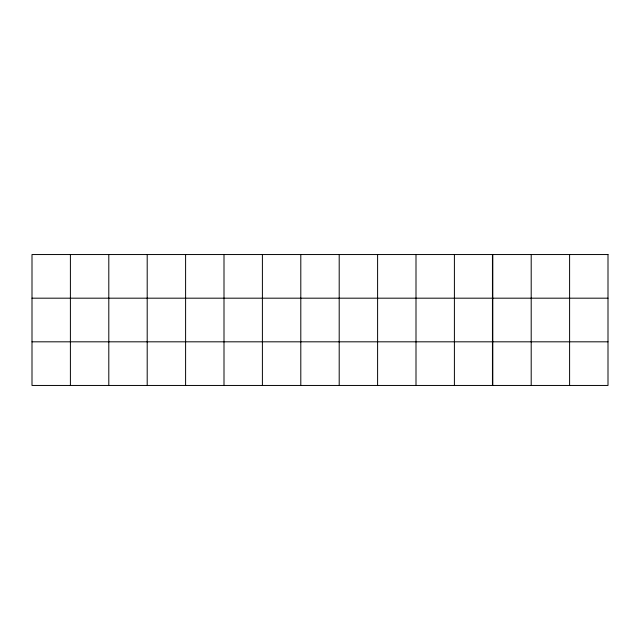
<?xml version="1.0" encoding="UTF-8"?>
<svg xmlns="http://www.w3.org/2000/svg" width="640" height="640" viewBox="0 0 640 640"><rect width="100%" height="100%" fill="white"/><g stroke="black" fill="none" stroke-linecap="round" stroke-linejoin="round"><path stroke-width="0.96" d="M32 298.184L608 298.184M32 341.816L608 341.816M569.6 254.544L569.6 385.456M531.2 254.544L531.2 385.456M492.8 254.544L492.8 385.456M492.448 254.544L492.448 385.456M454.4 254.544L454.4 385.456M416 254.544L416 385.456M377.6 254.544L377.6 385.456M339.2 254.544L339.2 385.456M300.8 254.544L300.8 385.456M262.4 254.544L262.4 385.456M224 254.544L224 385.456M185.6 254.544L185.6 385.456M147.2 254.544L147.2 385.456M108.8 254.544L108.8 385.456M70.4 254.544L70.4 385.456M608 254.544L32 254.544L32 385.456L608 385.456L608 254.544"/></g></svg>
